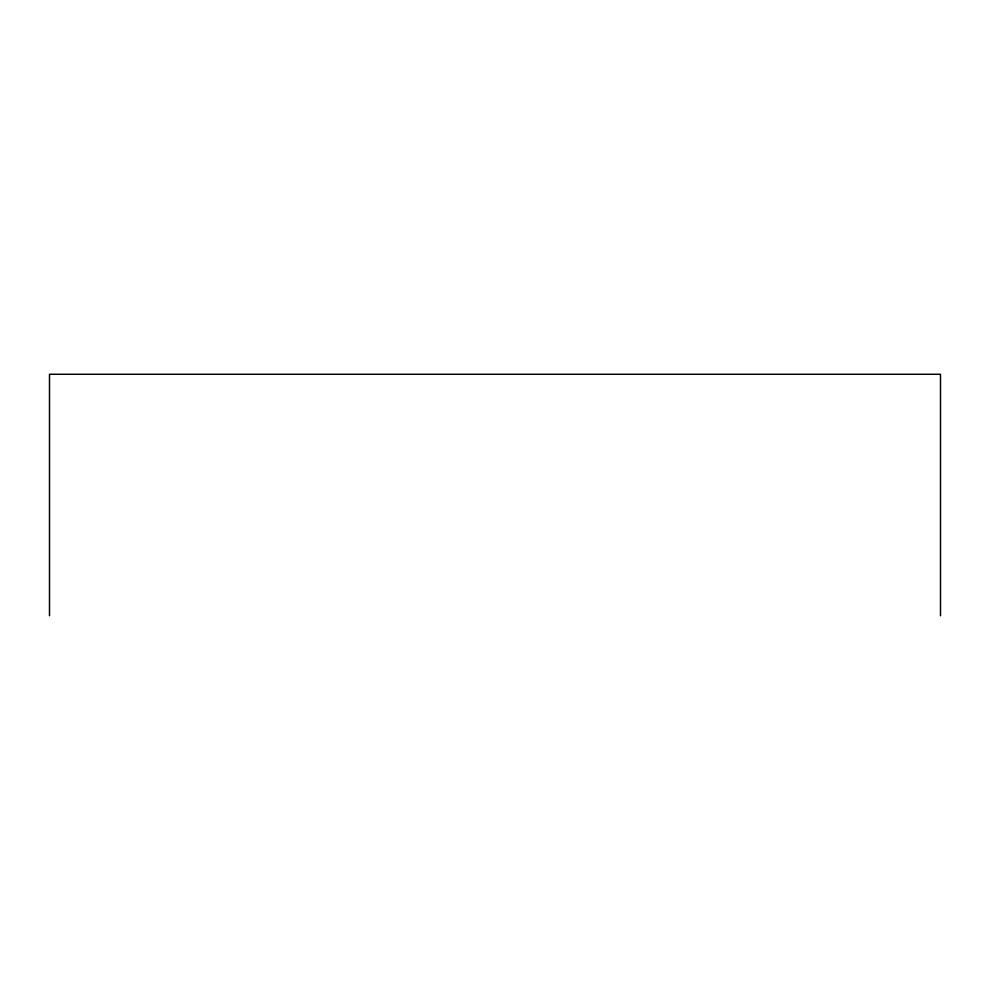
<?xml version="1.0" encoding="UTF-8"?>
<svg xmlns="http://www.w3.org/2000/svg" width="990" height="990" viewBox="0 0 990 990"><rect width="100%" height="100%" fill="white"/><g stroke="black" fill="none" stroke-linecap="round" stroke-linejoin="round"><path stroke-width="1.49" d="M940.5 615.731L940.5 374.269L49.5 374.269L49.5 615.731"/></g></svg>
